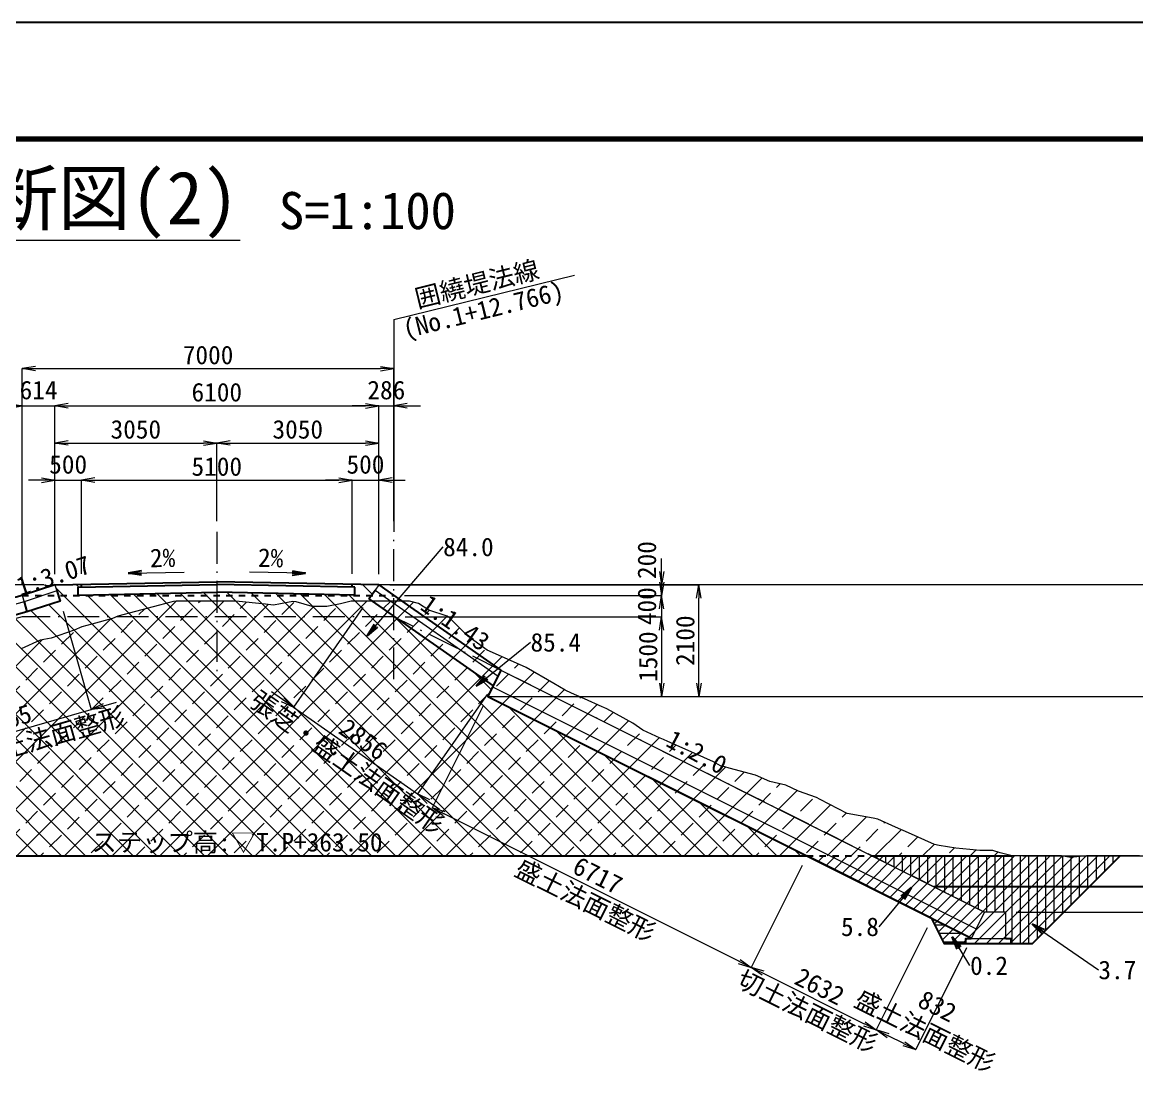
# Model space of a CAD drawing. Header units: millimetres. Extents: x -23295 to 84900, y -241468 to 58400.
# Drawn here: x 45511 to 66502, y -41915 to -21756 of the extents above; entities that cross this region are included whole.
import ezdxf
from ezdxf.enums import TextEntityAlignment as Align

# ---------------------------------------------------------------- set-up
doc = ezdxf.new("R2010")
doc.units = ezdxf.units.MM
doc.header["$LTSCALE"] = 100
doc.header["$PDSIZE"] = 300
doc.linetypes.add('SXF_一点短鎖線', pattern=[9.25, 6, -1.5, 0.25, -1.5])
doc.linetypes.add('SXF_跳び破線', pattern=[12, 6, -6])
doc.layers.get('Defpoints').update_dxf_attribs({"color": 191})
for name, color, linetype, lineweight in [('D-BGD', 7, 'Continuous', 13), ('D-BMK', 2, 'SXF_一点短鎖線', 13), ('D-BYP-STR6', 2, 'SXF_一点短鎖線', 13), ('D-STR-DIM', 7, 'Continuous', 13), ('D-STR-HTXT', 7, 'Continuous', 13), ('D-STR-STR1', 2, 'Continuous', 13), ('D-STR-STR8', 3, 'Continuous', 25), ('D-STR-STR9', 1, 'Continuous', 25), ('D-STR-STRA', 6, 'Continuous', 25), ('D-STR-STRC', 7, 'Continuous', 13), ('D-STR-TXT', 7, 'Continuous', 13), ('D-TTL', 2, 'Continuous', 140), ('D-TTL-LINE', 7, 'Continuous', 13), ('D-TTL-TXT', 7, 'Continuous', 13), ('切土法面整形', 4, 'Continuous', 13), ('埋A', 6, 'Continuous', 13), ('埋C', 6, 'Continuous', 13), ('床堀', 3, 'Continuous', 13), ('張芝', 3, 'Continuous', 13), ('掘削', 4, 'Continuous', 13), ('盛土(4.0≦W)', 5, 'Continuous', 13), ('盛土法面整形', 1, 'Continuous', 13)]:
    doc.layers.add(name, color=color, linetype=linetype, lineweight=lineweight)
doc.styles.add('MS ゴシック', font='MS Gothic.ttf')
doc.styles.add('ＭＳ ゴシック', font='MS Gothic.ttf')
doc.dimstyles.new('DIM-100-F', dxfattribs={"dimscale": 100, "dimtxt": 3.5, "dimasz": 2.5, "dimexe": 0, "dimexo": 2, "dimgap": 0.8, "dimtad": 1, "dimdec": 0, "dimzin": 0, "dimdsep": 46, "dimtxsty": 'MS ゴシック', "dimblk": 'OPEN', "dimcen": 0.1, "dimclrd": 256, "dimclre": 256, "dimclrt": 256, "dimaunit": 1, "dimadec": 4, "dimazin": 0, "dimtfac": 1, "dimtdec": 0, "dimtmove": 2, "dimatfit": 3, "dimldrblk": 'OPEN', "dimfxl": 1, "dimtolj": 1, "dimtzin": 0, "dimlwd": -1, "dimlwe": -1, "dimarcsym": 0})

# ---------------------------------------------------------------- blocks, each defined once
blk = doc.blocks.new('_Open')
at = {"color": 0, "linetype": 'ByBlock', "lineweight": -2}
for p, q in [((-1, 0.167), (0, 0)), ((-1, -0.167), (0, 0)), ((0, 0), (-1, 0))]:
    blk.add_line(p, q, dxfattribs=at)
blk = doc.blocks.new('*D127')
at = {"layer": 'D-STR-DIM', "ltscale": 0.01, "transparency": 16777216}
for p, q in [((57554, -32102), (57554, -31852)), ((52436, -32352), (57554, -32352)), ((57554, -32352), (57554, -32552)), ((52711, -32552), (57554, -32552)), ((57554, -32802), (57554, -33052))]:
    blk.add_line(p, q, dxfattribs=at)
at = {"layer": 'Defpoints', "color": 0, "ltscale": 0.01, "transparency": 16777216}
for p in [(52236, -32352), (52511, -32552), (57554, -32552)]:
    blk.add_point(p, dxfattribs=at)
at = {"layer": 'D-STR-DIM', "ltscale": 0.01, "transparency": 16777216, "xscale": 250, "yscale": 250, "zscale": 250}
for p, rotation in [((57554, -32352), 270), ((57554, -32552), 90)]:
    blk.add_blockref('_Open', p, dxfattribs=dict(at, rotation=rotation))
at = {"layer": 'D-STR-DIM', "ltscale": 0.01, "transparency": 16777216, "insert": (57277, -31884), "char_height": 350, "attachment_point": 5, "rotation": 90, "style": 'MS ゴシック'}
blk.add_mtext('\\A1;200', dxfattribs=at)
blk = doc.blocks.new('*D128')
at = {"layer": 'D-STR-DIM', "ltscale": 0.01, "transparency": 16777216}
for p, q in [((57554, -32302), (57554, -32052)), ((52711, -32552), (57554, -32552)), ((57554, -32552), (57554, -32952)), ((52723, -32952), (57554, -32952)), ((57554, -33202), (57554, -33452))]:
    blk.add_line(p, q, dxfattribs=at)
at = {"layer": 'Defpoints', "color": 0, "ltscale": 0.01, "transparency": 16777216}
for p in [(52511, -32552), (52523, -32952), (57554, -32952)]:
    blk.add_point(p, dxfattribs=at)
at = {"layer": 'D-STR-DIM', "ltscale": 0.01, "transparency": 16777216, "xscale": 250, "yscale": 250, "zscale": 250}
for p, rotation in [((57554, -32552), 270), ((57554, -32952), 90)]:
    blk.add_blockref('_Open', p, dxfattribs=dict(at, rotation=rotation))
at = {"layer": 'D-STR-DIM', "ltscale": 0.01, "transparency": 16777216, "insert": (57278, -32752), "char_height": 350, "attachment_point": 5, "rotation": 90, "style": 'MS ゴシック'}
blk.add_mtext('\\A1;400', dxfattribs=at)
blk = doc.blocks.new('*D129')
at = {"layer": 'D-STR-DIM', "ltscale": 0.01, "transparency": 16777216}
for p, q in [((52436, -32352), (58254, -32352)), ((58254, -34202), (58254, -32602)), ((56570, -34452), (58254, -34452))]:
    blk.add_line(p, q, dxfattribs=at)
at = {"layer": 'Defpoints', "color": 0, "ltscale": 0.01, "transparency": 16777216}
for p in [(52236, -32352), (58254, -32352), (56370, -34452)]:
    blk.add_point(p, dxfattribs=at)
at = {"layer": 'D-STR-DIM', "ltscale": 0.01, "transparency": 16777216, "xscale": 250, "yscale": 250, "zscale": 250}
for p, rotation in [((58254, -32352), 90), ((58254, -34452), 270)]:
    blk.add_blockref('_Open', p, dxfattribs=dict(at, rotation=rotation))
at = {"layer": 'D-STR-DIM', "ltscale": 0.01, "transparency": 16777216, "insert": (57999, -33402), "char_height": 350, "attachment_point": 5, "rotation": 90, "style": 'MS ゴシック'}
blk.add_mtext('\\A1;2100', dxfattribs=at)
blk = doc.blocks.new('*D130')
at = {"layer": 'D-STR-DIM', "ltscale": 0.01, "transparency": 16777216}
for p, q in [((56570, -32952), (57554, -32952)), ((57554, -33202), (57554, -34202)), ((56570, -34452), (57554, -34452))]:
    blk.add_line(p, q, dxfattribs=at)
at = {"layer": 'Defpoints', "color": 0, "ltscale": 0.01, "transparency": 16777216}
for p in [(56370, -32952), (56370, -34452), (57554, -34452)]:
    blk.add_point(p, dxfattribs=at)
at = {"layer": 'D-STR-DIM', "ltscale": 0.01, "transparency": 16777216, "xscale": 250, "yscale": 250, "zscale": 250}
for p, rotation in [((57554, -32952), 90), ((57554, -34452), 270)]:
    blk.add_blockref('_Open', p, dxfattribs=dict(at, rotation=rotation))
at = {"layer": 'D-STR-DIM', "ltscale": 0.01, "transparency": 16777216, "insert": (57299, -33702), "char_height": 350, "attachment_point": 5, "rotation": 90, "style": 'MS ゴシック'}
blk.add_mtext('\\A1;1500', dxfattribs=at)
blk = doc.blocks.new('*D132')
at = {"layer": 'D-STR-DIM', "ltscale": 0.01, "transparency": 16777216}
for p, q in [((64358, -37456), (72265, -37456)), ((72265, -37706), (72265, -38263)), ((64234, -38513), (72265, -38513))]:
    blk.add_line(p, q, dxfattribs=at)
at = {"layer": 'Defpoints', "color": 0, "ltscale": 0.01, "transparency": 16777216}
for p in [(64158, -37456), (64034, -38513), (72265, -38513)]:
    blk.add_point(p, dxfattribs=at)
at = {"layer": 'D-STR-DIM', "ltscale": 0.01, "transparency": 16777216, "xscale": 250, "yscale": 250, "zscale": 250}
for p, rotation in [((72265, -37456), 90), ((72265, -38513), 270)]:
    blk.add_blockref('_Open', p, dxfattribs=dict(at, rotation=rotation))
at = {"layer": 'D-STR-DIM', "ltscale": 0.01, "transparency": 16777216, "insert": (72010, -37985), "char_height": 350, "attachment_point": 5, "rotation": 90, "style": 'MS ゴシック'}
blk.add_mtext('\\A1;1057', dxfattribs=at)
blk = doc.blocks.new('*D150')
at = {"layer": 'D-STR-DIM', "transparency": 16777216}
for p, q in [((40183, -32102), (40183, -31852)), ((45925, -32352), (40183, -32352)), ((40183, -32952), (40183, -32352)), ((45311, -32952), (40183, -32952)), ((40183, -33202), (40183, -33452))]:
    blk.add_line(p, q, dxfattribs=at)
at = {"layer": 'Defpoints', "color": 0, "transparency": 16777216}
for p in [(40183, -32352), (46125, -32352), (45511, -32952)]:
    blk.add_point(p, dxfattribs=at)
at = {"layer": 'D-STR-DIM', "transparency": 16777216, "xscale": 250, "yscale": 250, "zscale": 250}
for p, rotation in [((40183, -32352), 270), ((40183, -32952), 90)]:
    blk.add_blockref('_Open', p, dxfattribs=dict(at, rotation=rotation))
at = {"layer": 'D-STR-DIM', "transparency": 16777216, "insert": (39928, -32652), "char_height": 350, "attachment_point": 5, "rotation": 90, "style": 'MS ゴシック'}
blk.add_mtext('\\A1;600', dxfattribs=at)
blk = doc.blocks.new('*D154')
at = {"layer": 'Defpoints', "color": 0, "transparency": 16777216}
for p in [(46224, -32656), (43247, -33756), (46808, -34699)]:
    blk.add_point(p, dxfattribs=at)
at = {"layer": '張芝', "transparency": 16777216}
for p, q in [((46279, -32848), (46808, -34699)), ((43302, -33948), (43765, -35569)), ((47048, -34631), (47288, -34562)), ((43765, -35569), (46808, -34699)), ((43524, -35637), (43284, -35706))]:
    blk.add_line(p, q, dxfattribs=at)
at = {"layer": '張芝', "transparency": 16777216, "xscale": 250, "yscale": 250, "zscale": 250}
for p, rotation in [((46808, -34699), 195.9453958996814), ((43765, -35569), 15.9453958996815)]:
    blk.add_blockref('_Open', p, dxfattribs=dict(at, rotation=rotation))
at = {"layer": '張芝', "transparency": 16777216, "char_height": 350, "attachment_point": 5, "rotation": 15.9454, "style": 'MS ゴシック'}
for s, insert in [('\\A1;張芝・盛土法面整形}', (45366, -35413)), ('\\A1;{\\C3;3165', (45216, -34889))]:
    blk.add_mtext(s, dxfattribs=dict(at, insert=insert))
blk = doc.blocks.new('*D155')
at = {"layer": 'Defpoints', "color": 0, "transparency": 16777216}
for p in [(62644, -38633), (63388, -39005), (61595, -40731)]:
    blk.add_point(p, dxfattribs=at)
at = {"layer": '盛土法面整形', "transparency": 16777216}
for p, q in [((62554, -38812), (61595, -40731)), ((63298, -39184), (62339, -41103)), ((62115, -40991), (61818, -40843))]:
    blk.add_line(p, q, dxfattribs=at)
at = {"layer": '盛土法面整形', "transparency": 16777216, "xscale": 250, "yscale": 250, "zscale": 250}
for p, rotation in [((61595, -40731), 153.4349488122402), ((62339, -41103), 333.4349488122402)]:
    blk.add_blockref('_Open', p, dxfattribs=dict(at, rotation=rotation))
at = {"layer": '盛土法面整形', "transparency": 16777216, "char_height": 350, "attachment_point": 5, "rotation": 333.4349, "style": 'MS ゴシック'}
for s, insert in [('\\A1;盛土法面整形}', (62504, -40772)), ('\\A1;{\\C1;832', (62747, -40286))]:
    blk.add_mtext(s, dxfattribs=dict(at, insert=insert))
blk = doc.blocks.new('*D156')
at = {"layer": 'Defpoints', "color": 0, "transparency": 16777216}
for p in [(54281, -34452), (53232, -36550), (60289, -37456)]:
    blk.add_point(p, dxfattribs=at)
at = {"layer": '盛土法面整形', "transparency": 16777216}
for p, q in [((54192, -34631), (53232, -36550)), ((59017, -39442), (53456, -36662)), ((60200, -37635), (59240, -39554))]:
    blk.add_line(p, q, dxfattribs=at)
at = {"layer": '盛土法面整形', "transparency": 16777216, "xscale": 250, "yscale": 250, "zscale": 250}
for p, rotation in [((53232, -36550), 153.4349488229061), ((59240, -39554), 333.4349488229061)]:
    blk.add_blockref('_Open', p, dxfattribs=dict(at, rotation=rotation))
at = {"layer": '盛土法面整形', "transparency": 16777216, "char_height": 350, "attachment_point": 5, "rotation": 333.4349, "style": 'MS ゴシック'}
for s, insert in [('\\A1;盛土法面整形', (56108, -38310)), ('\\A1;6717', (56350, -37824))]:
    blk.add_mtext(s, dxfattribs=dict(at, insert=insert))
blk = doc.blocks.new('*D157')
at = {"layer": 'Defpoints', "color": 0, "transparency": 16777216}
for p in [(52042, -32614), (54383, -34249), (52958, -36289)]:
    blk.add_point(p, dxfattribs=at)
at = {"layer": '張芝', "transparency": 16777216}
for p, q in [((51927, -32778), (50617, -34654)), ((50412, -34511), (50207, -34368)), ((54268, -34413), (52958, -36289)), ((50617, -34654), (52958, -36289)), ((53163, -36432), (53368, -36575))]:
    blk.add_line(p, q, dxfattribs=at)
at = {"layer": '張芝', "transparency": 16777216, "xscale": 250, "yscale": 250, "zscale": 250}
for p, rotation in [((50617, -34654), 325.0696935749802), ((52958, -36289), 145.0696935749802)]:
    blk.add_blockref('_Open', p, dxfattribs=dict(at, rotation=rotation))
at = {"layer": '張芝', "transparency": 16777216, "char_height": 350, "attachment_point": 5, "rotation": 325.0697, "style": 'MS ゴシック'}
for s, insert in [('\\A1;張芝・盛土法面整形}', (51621, -35710)), ('\\A1;{\\C3;2856', (51933, -35262))]:
    blk.add_mtext(s, dxfattribs=dict(at, insert=insert))
blk = doc.blocks.new('*D158')
at = {"layer": 'Defpoints', "color": 0, "transparency": 16777216}
for p in [(60289, -37456), (62644, -38633), (61595, -40731)]:
    blk.add_point(p, dxfattribs=at)
at = {"layer": '切土法面整形', "transparency": 16777216}
for p, q in [((60200, -37635), (59240, -39554)), ((62554, -38812), (61595, -40731)), ((59464, -39666), (61371, -40619))]:
    blk.add_line(p, q, dxfattribs=at)
at = {"layer": '切土法面整形', "transparency": 16777216, "xscale": 250, "yscale": 250, "zscale": 250}
for p, rotation in [((59240, -39554), 153.4349488229061), ((61595, -40731), 333.4349488229061)]:
    blk.add_blockref('_Open', p, dxfattribs=dict(at, rotation=rotation))
at = {"layer": '切土法面整形', "transparency": 16777216, "char_height": 350, "attachment_point": 5, "rotation": 333.4349, "style": 'MS ゴシック'}
for s, insert in [('\\A1;切土法面整形}', (60289, -40399)), ('\\A1;{\\C4;2632', (60531, -39915))]:
    blk.add_mtext(s, dxfattribs=dict(at, insert=insert))
blk = doc.blocks.new('*D251')
at = {"layer": 'D-STR-DIM', "ltscale": 0.2, "transparency": 16777216}
for p, q in [((45511, -32352), (45511, -28279)), ((45761, -28279), (52261, -28279)), ((52511, -31150), (52511, -28279))]:
    blk.add_line(p, q, dxfattribs=at)
at = {"layer": 'Defpoints', "color": 0, "ltscale": 0.2, "transparency": 16777216}
for p in [(52511, -28279), (52511, -31350), (45511, -32552)]:
    blk.add_point(p, dxfattribs=at)
at = {"layer": 'D-STR-DIM', "ltscale": 0.2, "transparency": 16777216, "xscale": 250, "yscale": 250, "zscale": 250, "rotation": 180}
blk.add_blockref('_Open', (45511, -28279), dxfattribs=at)
at = {"layer": 'D-STR-DIM', "ltscale": 0.2, "transparency": 16777216, "xscale": 250, "yscale": 250, "zscale": 250}
blk.add_blockref('_Open', (52511, -28279), dxfattribs=at)
at = {"layer": 'D-STR-DIM', "ltscale": 0.2, "transparency": 16777216, "insert": (49011, -28024), "char_height": 350, "attachment_point": 5, "style": 'MS ゴシック'}
blk.add_mtext('\\A1;7000', dxfattribs=at)
blk = doc.blocks.new('*D159')
at = {"layer": 'D-STR-DIM', "ltscale": 0.2, "transparency": 16777216}
for p, q in [((45875, -30379), (45625, -30379)), ((46125, -32152), (46125, -30379)), ((46125, -30379), (46625, -30379)), ((46625, -32142), (46625, -30379)), ((46875, -30379), (47125, -30379))]:
    blk.add_line(p, q, dxfattribs=at)
at = {"layer": 'Defpoints', "color": 0, "ltscale": 0.2, "transparency": 16777216}
for p in [(46625, -30379), (46125, -32352), (46625, -32342)]:
    blk.add_point(p, dxfattribs=at)
at = {"layer": 'D-STR-DIM', "ltscale": 0.2, "transparency": 16777216, "xscale": 250, "yscale": 250, "zscale": 250}
blk.add_blockref('_Open', (46125, -30379), dxfattribs=at)
at = {"layer": 'D-STR-DIM', "ltscale": 0.2, "transparency": 16777216, "xscale": 250, "yscale": 250, "zscale": 250, "rotation": 180}
blk.add_blockref('_Open', (46625, -30379), dxfattribs=at)
at = {"layer": 'D-STR-DIM', "ltscale": 0.2, "transparency": 16777216, "insert": (46375, -30084), "char_height": 350, "attachment_point": 5, "style": 'MS ゴシック'}
blk.add_mtext('\\A1;500', dxfattribs=at)
blk = doc.blocks.new('*D160')
at = {"layer": 'D-STR-DIM', "ltscale": 0.2, "transparency": 16777216}
for p, q in [((46625, -32142), (46625, -30379)), ((46875, -30379), (51475, -30379)), ((51725, -32140), (51725, -30379))]:
    blk.add_line(p, q, dxfattribs=at)
at = {"layer": 'Defpoints', "color": 0, "ltscale": 0.2, "transparency": 16777216}
for p in [(51725, -30379), (46625, -32342), (51725, -32340)]:
    blk.add_point(p, dxfattribs=at)
at = {"layer": 'D-STR-DIM', "ltscale": 0.2, "transparency": 16777216, "xscale": 250, "yscale": 250, "zscale": 250, "rotation": 180}
blk.add_blockref('_Open', (46625, -30379), dxfattribs=at)
at = {"layer": 'D-STR-DIM', "ltscale": 0.2, "transparency": 16777216, "xscale": 250, "yscale": 250, "zscale": 250}
blk.add_blockref('_Open', (51725, -30379), dxfattribs=at)
at = {"layer": 'D-STR-DIM', "ltscale": 0.2, "transparency": 16777216, "insert": (49175, -30124), "char_height": 350, "attachment_point": 5, "style": 'MS ゴシック'}
blk.add_mtext('\\A1;5100', dxfattribs=at)
blk = doc.blocks.new('*D161')
at = {"layer": 'D-STR-DIM', "ltscale": 0.2, "transparency": 16777216}
for p, q in [((51475, -30379), (51225, -30379)), ((51725, -32140), (51725, -30379)), ((51725, -30379), (52225, -30379)), ((52225, -32150), (52225, -30379)), ((52475, -30379), (52725, -30379))]:
    blk.add_line(p, q, dxfattribs=at)
at = {"layer": 'Defpoints', "color": 0, "ltscale": 0.2, "transparency": 16777216}
for p in [(52225, -30379), (51725, -32340), (52225, -32350)]:
    blk.add_point(p, dxfattribs=at)
at = {"layer": 'D-STR-DIM', "ltscale": 0.2, "transparency": 16777216, "xscale": 250, "yscale": 250, "zscale": 250}
blk.add_blockref('_Open', (51725, -30379), dxfattribs=at)
at = {"layer": 'D-STR-DIM', "ltscale": 0.2, "transparency": 16777216, "xscale": 250, "yscale": 250, "zscale": 250, "rotation": 180}
blk.add_blockref('_Open', (52225, -30379), dxfattribs=at)
at = {"layer": 'D-STR-DIM', "ltscale": 0.2, "transparency": 16777216, "insert": (51975, -30084), "char_height": 350, "attachment_point": 5, "style": 'MS ゴシック'}
blk.add_mtext('\\A1;500', dxfattribs=at)
blk = doc.blocks.new('*D162')
at = {"layer": 'D-STR-DIM', "ltscale": 0.2, "transparency": 16777216}
for p, q in [((46125, -32152), (46125, -29679)), ((46375, -29679), (48925, -29679)), ((49175, -31152), (49175, -29679))]:
    blk.add_line(p, q, dxfattribs=at)
at = {"layer": 'Defpoints', "color": 0, "ltscale": 0.2, "transparency": 16777216}
for p in [(49175, -29679), (49175, -31352), (46125, -32352)]:
    blk.add_point(p, dxfattribs=at)
at = {"layer": 'D-STR-DIM', "ltscale": 0.2, "transparency": 16777216, "xscale": 250, "yscale": 250, "zscale": 250, "rotation": 180}
blk.add_blockref('_Open', (46125, -29679), dxfattribs=at)
at = {"layer": 'D-STR-DIM', "ltscale": 0.2, "transparency": 16777216, "xscale": 250, "yscale": 250, "zscale": 250}
blk.add_blockref('_Open', (49175, -29679), dxfattribs=at)
at = {"layer": 'D-STR-DIM', "ltscale": 0.2, "transparency": 16777216, "insert": (47650, -29424), "char_height": 350, "attachment_point": 5, "style": 'MS ゴシック'}
blk.add_mtext('\\A1;3050', dxfattribs=at)
blk = doc.blocks.new('*D163')
at = {"layer": 'D-STR-DIM', "ltscale": 0.2, "transparency": 16777216}
for p, q in [((49175, -31152), (49175, -29679)), ((49425, -29679), (51975, -29679)), ((52225, -32150), (52225, -29679))]:
    blk.add_line(p, q, dxfattribs=at)
at = {"layer": 'Defpoints', "color": 0, "ltscale": 0.2, "transparency": 16777216}
for p in [(52225, -29679), (49175, -31352), (52225, -32350)]:
    blk.add_point(p, dxfattribs=at)
at = {"layer": 'D-STR-DIM', "ltscale": 0.2, "transparency": 16777216, "xscale": 250, "yscale": 250, "zscale": 250, "rotation": 180}
blk.add_blockref('_Open', (49175, -29679), dxfattribs=at)
at = {"layer": 'D-STR-DIM', "ltscale": 0.2, "transparency": 16777216, "xscale": 250, "yscale": 250, "zscale": 250}
blk.add_blockref('_Open', (52225, -29679), dxfattribs=at)
at = {"layer": 'D-STR-DIM', "ltscale": 0.2, "transparency": 16777216, "insert": (50700, -29424), "char_height": 350, "attachment_point": 5, "style": 'MS ゴシック'}
blk.add_mtext('\\A1;3050', dxfattribs=at)
blk = doc.blocks.new('*D164')
at = {"layer": 'D-STR-DIM', "ltscale": 1500, "transparency": 16777216}
for p, q in [((45261, -28979), (45011, -28979)), ((45511, -32352), (45511, -28979)), ((45511, -28979), (46125, -28979)), ((46125, -32152), (46125, -28979)), ((46375, -28979), (46625, -28979))]:
    blk.add_line(p, q, dxfattribs=at)
at = {"layer": 'Defpoints', "color": 0, "ltscale": 1500, "transparency": 16777216}
for p in [(46125, -28979), (46125, -32352), (45511, -32552)]:
    blk.add_point(p, dxfattribs=at)
at = {"layer": 'D-STR-DIM', "ltscale": 1500, "transparency": 16777216, "xscale": 250, "yscale": 250, "zscale": 250}
blk.add_blockref('_Open', (45511, -28979), dxfattribs=at)
at = {"layer": 'D-STR-DIM', "ltscale": 1500, "transparency": 16777216, "xscale": 250, "yscale": 250, "zscale": 250, "rotation": 180}
blk.add_blockref('_Open', (46125, -28979), dxfattribs=at)
at = {"layer": 'D-STR-DIM', "ltscale": 1500, "transparency": 16777216, "insert": (45818, -28684), "char_height": 350, "attachment_point": 5, "style": 'MS ゴシック'}
blk.add_mtext('\\A1;614', dxfattribs=at)
blk = doc.blocks.new('*D165')
at = {"layer": 'D-STR-DIM', "ltscale": 1500, "transparency": 16777216}
for p, q in [((51975, -28979), (51725, -28979)), ((52225, -32150), (52225, -28979)), ((52225, -28979), (52511, -28979)), ((52511, -31150), (52511, -28979)), ((52761, -28979), (53011, -28979))]:
    blk.add_line(p, q, dxfattribs=at)
at = {"layer": 'Defpoints', "color": 0, "ltscale": 1500, "transparency": 16777216}
for p in [(52511, -28979), (52511, -31350), (52225, -32350)]:
    blk.add_point(p, dxfattribs=at)
at = {"layer": 'D-STR-DIM', "ltscale": 1500, "transparency": 16777216, "xscale": 250, "yscale": 250, "zscale": 250}
blk.add_blockref('_Open', (52225, -28979), dxfattribs=at)
at = {"layer": 'D-STR-DIM', "ltscale": 1500, "transparency": 16777216, "xscale": 250, "yscale": 250, "zscale": 250, "rotation": 180}
blk.add_blockref('_Open', (52511, -28979), dxfattribs=at)
at = {"layer": 'D-STR-DIM', "ltscale": 1500, "transparency": 16777216, "insert": (52368, -28684), "char_height": 350, "attachment_point": 5, "style": 'MS ゴシック'}
blk.add_mtext('\\A1;286', dxfattribs=at)
blk = doc.blocks.new('*D166')
at = {"layer": 'D-STR-DIM', "ltscale": 1500, "transparency": 16777216}
for p, q in [((46125, -32152), (46125, -28979)), ((46375, -28979), (51975, -28979)), ((52225, -32150), (52225, -28979))]:
    blk.add_line(p, q, dxfattribs=at)
at = {"layer": 'Defpoints', "color": 0, "ltscale": 1500, "transparency": 16777216}
for p in [(52225, -28979), (46125, -32352), (52225, -32350)]:
    blk.add_point(p, dxfattribs=at)
at = {"layer": 'D-STR-DIM', "ltscale": 1500, "transparency": 16777216, "xscale": 250, "yscale": 250, "zscale": 250, "rotation": 180}
blk.add_blockref('_Open', (46125, -28979), dxfattribs=at)
at = {"layer": 'D-STR-DIM', "ltscale": 1500, "transparency": 16777216, "xscale": 250, "yscale": 250, "zscale": 250}
blk.add_blockref('_Open', (52225, -28979), dxfattribs=at)
at = {"layer": 'D-STR-DIM', "ltscale": 1500, "transparency": 16777216, "insert": (49175, -28724), "char_height": 350, "attachment_point": 5, "style": 'MS ゴシック'}
blk.add_mtext('\\A1;6100', dxfattribs=at)

msp = doc.modelspace()

# ---------------------------------------------------------------- hatches: boundary and pattern name
at = {"layer": '埋A'}
h = msp.add_hatch(dxfattribs=at)
h.set_pattern_fill('ANSI31', color=256, scale=50, angle=45)
h.set_pattern_definition([(90, (-164286.73, 139351.83), (-158.75, 0), [])])
h.paths.add_polyline_path([(61519.2, -37456), (63633.6, -38513.3), (64033.6, -38513.3), (64033.6, -39013.3), (64133.6, -39013.3), (64133.6, -39113.3), (64533.6, -39113.3), (66190.8, -37456), (65810.1, -37456), (65662.6, -37456), (65553.5, -37456), (65256.5, -37485.6), (65085.8, -37456), (64524.1, -37456), (64509.1, -37456), (64157.9, -37456)])
at = {"layer": '埋C'}
h = msp.add_hatch(dxfattribs=at)
h.set_pattern_fill('ANSI31', color=256, scale=50, angle=135)
h.set_pattern_definition([(180, (-2323.7, -64313.06), (-1e-14, -158.75), [])])
h.paths.add_polyline_path([(62643.6, -38633.2), (62883.6, -39113.3), (63283.6, -39113.3), (63283.6, -39013.3), (63383.6, -39013.3), (63387.6, -39005.2)])
at = {"layer": '床堀'}
h = msp.add_hatch(dxfattribs=at)
h.set_pattern_fill('ANSI31', color=256, scale=50)
h.set_pattern_definition([(45, (-94286.73, 104895.57), (-112.2532, 112.2532), [])])
h.paths.add_polyline_path([(64509.1, -37456), (60289.3, -37456), (62643.6, -38633.2), (62883.6, -39113.3), (64533.6, -39113.3), (66190.8, -37456), (65810.1, -37456), (65662.6, -37456), (65553.5, -37456), (65256.5, -37485.6), (65085.8, -37456), (64524.1, -37456)])
at = {"layer": '掘削'}
h = msp.add_hatch(dxfattribs=at)
h.set_pattern_fill('ANSI33', color=256, scale=100)
h.set_pattern_definition([(45, (0, -20000.1), (-449.013, 449.013), []), (45, (449, -20000.1), (-449.013, 449.013), [317.5, -158.75])])
h.paths.add_polyline_path([(60129.5, -36237.2), (59895.4, -36124.1), (59590.6, -36056), (59318.7, -35934.6), (58827.3, -35800.5), (58742, -35777.1), (58664.7, -35756), (58530.3, -35682.6), (58165.2, -35519.7), (57671.7, -35299.3), (57588.5, -35262.2), (57527, -35234.7), (57199.8, -35088.6), (57011.8, -34953.3), (56523.7, -34686.8), (56467.4, -34661.6), (56435.1, -34647.2), (56101.2, -34498.1), (55858.4, -34389.7), (55735, -34334.6), (55520.4, -34209.5), (55002.6, -33907.6), (54704.9, -33774.8), (54270.1, -33580.7), (54128.2, -33478.5), (53903.9, -33317.2), (53551.5, -32967.3), (53513.7, -32942.9), (53171.5, -32824.3), (52974.8, -32702.3), (52805.3, -32656), (52511.1, -32656), (52510.4, -32656), (52398.1, -32656), (52072.9, -32656), (51821.4, -32656), (51706.7, -32656), (51507.1, -32710.5), (51244.6, -32756), (50974.2, -32756), (50667.9, -32672.4), (50608, -32666.4), (50503.8, -32684.5), (50241.8, -32729.9), (50091.2, -32714.9), (49500.5, -32656), (48776.9, -32656), (48497.2, -32656), (48410.7, -32656), (48361, -32662.8), (48306.1, -32675.1), (47312.1, -32937.9), (47207.6, -32984.6), (46820.6, -33090.2), (46630.9, -33142.1), (46490.5, -33204.7), (46054.2, -33356), (45847.2, -33391.9), (45487.2, -33552.7), (45481, -33555.4), (45477.5, -33557), (45464.3, -33560.6), (44900.7, -33756), (44748.6, -33782.4), (44483.9, -33900.6), (44324, -33956), (44016.2, -34009.4), (43747.3, -34129.5), (43480.6, -34156), (43170.6, -34156), (42917.5, -34199.9), (42551.3, -34163.4), (42477.3, -34176.3), (42017.2, -34256), (41818.9, -34256), (41474, -34256), (41086.5, -34256), (40863.7, -34256), (40720.3, -34256), (40470.7, -34256), (40354, -34244.4), (40287, -34256), (40038.7, -34299.1), (39710.3, -34331.8), (39621.6, -34356), (39467.4, -34440.3), (39133.6, -34589.3), (38682.3, -34869), (38556.9, -34937.5), (38523, -34961.9), (38464.1, -34988.2), (37980.1, -35252.5), (37460.7, -35536.2), (37424.3, -35552.4), (37403.4, -35561.8), (37325.9, -35596.4), (36826.7, -35819.2), (36457.4, -35984.1), (36325.7, -36056), (36250, -36076.7), (35959.5, -36206.4), (35673.3, -36412.4), (35454.1, -36532), (35227.1, -36633.4), (35096.6, -36691.7), (34613.2, -36991.3), (34519.8, -37042.3), (34450.8, -37092), (34128.4, -37291.8), (33943.1, -37356), (33762.2, -37418.8), (33702.1, -37456), (64157.9, -37456), (63932.4, -37394.5), (63791.7, -37356), (63546.8, -37356), (63355.7, -37337), (63097.3, -37311.2), (62779, -37256), (62693, -37241.1), (62202.3, -37022), (61960.6, -36914.1), (61625.5, -36764.5), (61540.2, -36741.2), (61048.8, -36656), (60536.9, -36389.7), (60472.1, -36356)])
at = {"layer": '盛土(4.0≦W)'}
h = msp.add_hatch(dxfattribs=at)
h.set_pattern_fill('ANSI31', color=256, scale=100, angle=90)
h.set_pattern_definition([(135, (4e-12, -23084.25), (-224.5064, -224.5064), [])])
h.paths.add_polyline_path([(30296.2, -37456), (43246.6, -33755.9), (43183.4, -33534.8), (45597.4, -32860.3), (46223.9, -32656.1), (46124.8, -32351.8), (46624.6, -32341.8), (46624.6, -32393.4), (46561.1, -32394.7), (46560.9, -32544.7), (49175, -32490.8), (51774.7, -32542.8), (51774.7, -32392.8), (51724.7, -32391.8), (51724.8, -32341.8), (52224.8, -32351.8), (52041.5, -32614.2), (54382.6, -34249.2), (54281.3, -34452), (60289.3, -37456)])

# ---------------------------------------------------------------- linework, layer by layer
at = {"layer": 'D-BGD', "linetype": 'Continuous', "lineweight": 13}
msp.add_lwpolyline([(66556.8, -37456), (66355.2, -37456), (65810.1, -37456), (65662.6, -37456), (65553.5, -37456), (65256.5, -37485.6), (65085.8, -37456), (64524.1, -37456), (64509.1, -37456), (64157.9, -37456), (63932.4, -37394.5), (63791.7, -37356), (63546.8, -37356), (63355.7, -37337), (63097.3, -37311.2), (62779, -37256), (62693, -37241.1), (62202.3, -37022), (61960.6, -36914.1), (61625.5, -36764.5), (61540.2, -36741.2), (61048.8, -36656), (60536.9, -36389.7), (60472.1, -36356), (60129.5, -36237.2), (59895.4, -36124.1), (59590.6, -36056), (59318.7, -35934.6), (58827.3, -35800.5), (58742, -35777.1), (58664.7, -35756), (58530.3, -35682.6), (58165.2, -35519.7), (57671.7, -35299.3), (57588.5, -35262.2), (57527, -35234.7), (57199.8, -35088.6), (57011.8, -34953.3), (56523.7, -34686.8), (56467.4, -34661.6), (56435.1, -34647.2), (56101.2, -34498.1), (55858.4, -34389.7), (55735, -34334.6), (55520.4, -34209.5), (55002.6, -33907.6), (54704.9, -33774.8), (54270.1, -33580.7), (54128.2, -33478.5), (53903.9, -33317.2), (53551.5, -32967.3), (53513.7, -32942.9), (53171.5, -32824.3), (52974.8, -32702.3), (52805.3, -32656), (52511.1, -32656), (52510.4, -32656), (52398.1, -32656), (52072.9, -32656), (51821.4, -32656), (51706.7, -32656), (51507.1, -32710.5), (51244.6, -32756), (50974.2, -32756), (50667.9, -32672.4), (50608, -32666.4), (50503.8, -32684.5), (50241.8, -32729.9), (50091.2, -32714.9), (49533.4, -32659.3), (49514.5, -32656), (49507, -32656), (49500.5, -32656), (48776.9, -32656), (48497.2, -32656), (48410.7, -32656), (48361, -32662.8), (48306.1, -32675.1), (47312.1, -32937.9), (47207.6, -32984.6), (46820.6, -33090.2), (46630.9, -33142.1), (46490.5, -33204.7), (46054.2, -33356), (45847.2, -33391.9), (45487.2, -33552.7)], dxfattribs=at)
at = {"layer": 'D-BMK', "linetype": 'SXF_一点短鎖線'}
for p, q in [((49174.8, -31351.8), (49174.8, -34128.9)), ((52511.1, -34128.9), (52511.1, -31351.8))]:
    msp.add_line(p, q, dxfattribs=at)
at = {"layer": 'D-BYP-STR6', "linetype": 'SXF_一点短鎖線'}
msp.add_lwpolyline([(63633.6, -38513.3), (52511.1, -32952), (45511.1, -32952), (19540.8, -39971)], dxfattribs=at)
at = {"layer": 'D-STR-HTXT', "linetype": 'Continuous'}
for p, q in [((52511.1, -27355.3), (55909.3, -26517.1)), ((52511.1, -27355.3), (52511.1, -31350.2)), ((74273.2, -32352.1), (52224.8, -32351.8))]:
    msp.add_line(p, q, dxfattribs=at)
at = {"layer": 'D-STR-HTXT'}
msp.add_line((54281.3, -34452), (74273.2, -34452.1), dxfattribs=at)
at = {"layer": 'D-STR-STR1', "linetype": 'Continuous', "lineweight": 25}
for p, q in [((46561.1, -32394.7), (49174.8, -32340.8)), ((46561.1, -32544.7), (46561.1, -32394.7)), ((46561.1, -32544.7), (49174.8, -32490.8)), ((46624.8, -32393.4), (46624.8, -32341.8)), ((51774.7, -32392.8), (49174.8, -32340.8)), ((51774.7, -32542.8), (49174.8, -32490.8)), ((51724.7, -32391.8), (51724.8, -32341.8)), ((51774.7, -32542.8), (51774.7, -32392.8))]:
    msp.add_line(p, q, dxfattribs=at)
at = {"layer": 'D-STR-STR8'}
msp.add_line((30296.2, -37456), (60289.3, -37456), dxfattribs=at)
at = {"layer": 'D-STR-STR8', "linetype": 'SXF_跳び破線', "lineweight": 25, "ltscale": 0.2}
msp.add_line((60289.3, -37456), (61519.2, -37456), dxfattribs=at)
at = {"layer": 'D-STR-STR8'}
msp.add_lwpolyline([(66190.8, -37456), (64533.6, -39113.3), (62883.6, -39113.3), (62643.6, -38633.2), (60289.3, -37456)], dxfattribs=at)
at = {"layer": 'D-STR-STR9', "ltscale": 0.01}
for p, q in [((46124.8, -32351.8), (49174.8, -32290.8)), ((52224.8, -32351.8), (49174.8, -32290.8)), ((46124.8, -32351.8), (45511.2, -32551.8)), ((52224.8, -32351.8), (52824.8, -32770.9)), ((45511.2, -32551.8), (43095.5, -33227.1)), ((52824.8, -32770.9), (54527.3, -33960.1))]:
    msp.add_line(p, q, dxfattribs=at)
at = {"layer": 'D-STR-STR9'}
for p, q in [((54527.3, -33960.1), (54281.3, -34452)), ((54281.3, -34452), (60289.3, -37456))]:
    msp.add_line(p, q, dxfattribs=at)
at = {"layer": 'D-STR-STRA', "linetype": 'Continuous'}
msp.add_line((61519.1, -37456), (64157.9, -37456), dxfattribs=at)
at = {"layer": 'D-STR-STRC', "linetype": 'Continuous', "lineweight": 25}
for q in [(52156.1, -32450.2), (54382.6, -34249.2)]:
    msp.add_line((52041.5, -32614.2), q, dxfattribs=at)
at = {"layer": 'D-STR-STRC', "ltscale": 1500}
for p, q in [((52224.8, -32351.8), (52156.1, -32450.2)), ((52156.1, -32450.2), (54473, -34068.4)), ((54527.3, -33960.1), (63633.6, -38513.3))]:
    msp.add_line(p, q, dxfattribs=at)
for points in [[(46124.8, -32351.8), (46161.9, -32465.9), (45543.5, -32667.5)], [(45511.1, -32551.8), (45543.5, -32667.4), (43127.8, -33342.6)]]:
    msp.add_lwpolyline(points, dxfattribs=at)
at = {"layer": 'D-STR-STRC', "linetype": 'Continuous', "lineweight": 25}
for points in [[(46161.9, -32465.9), (46223.9, -32656.1), (45597.4, -32860.3)], [(45543.4, -32667.4), (45597.4, -32860.3), (43183.4, -33534.8)], [(54370.8, -34273.2), (54281.3, -34452), (63387.6, -39005.2)], [(64033.6, -39013.3), (64133.6, -39013.3), (64133.6, -39113.3), (64033.6, -39113.3), (63383.6, -39113.3), (63283.6, -39113.3), (63283.6, -39013.3), (63383.6, -39013.3)]]:
    msp.add_lwpolyline(points, dxfattribs=at)
at = {"layer": 'D-STR-STRC', "ltscale": 0.2}
msp.add_lwpolyline([(54527.3, -33960.1), (54370.8, -34273.2), (63477.1, -38826.3)], dxfattribs=at)
msp.add_lwpolyline([(64033.6, -39013.3), (64033.6, -38513.3), (63633.6, -38513.3), (63383.6, -39013.3)], close=True, dxfattribs=at)
at = {"layer": 'D-TTL'}
msp.add_lwpolyline([(2850, -23955.9), (2850, -78955.9), (82850, -78955.9), (82850, -23955.9)], close=True, dxfattribs=at)
at = {"layer": 'D-TTL-LINE'}
msp.add_line((36612.3, -25861.9), (49612.3, -25861.9), dxfattribs=at)
at = {"layer": 'Defpoints', "linetype": 'SXF_跳び破線', "lineweight": 25, "ltscale": 0.2}
msp.add_line((45511.1, -32551.8), (52511.1, -32551.8), dxfattribs=at)
at = {"layer": 'Defpoints', "linetype": 'Continuous'}
msp.add_line((74286.4, -38037.1), (62677.8, -38037), dxfattribs=at)
at = {"layer": 'Defpoints', "color": 1}
msp.add_lwpolyline([(84900, -81155.9), (800, -81155.9), (800, -21755.9), (84900, -21755.9)], close=True, dxfattribs=at)

# ---------------------------------------------------------------- texts
at = {"layer": 'D-STR-TXT', "style": 'ＭＳ ゴシック'}
for s, rotation, p in [('囲繞堤法線', 13.85581, (54140.5, -26953.4)), ('2%%%', 1.14576, (48158.9, -32120.2)), ('2%%%', 358.85424, (50183.6, -32120))]:
    msp.add_text(s, height=350, rotation=rotation, dxfattribs=at).set_placement(p, align=Align.BOTTOM_CENTER)
msp.add_text('(No.1+12.766)', height=350, rotation=13.85581, dxfattribs=at).set_placement((54152.5, -27002), align=Align.TOP_CENTER)
for s, rotation, p in [('1:3.07', 18.05222, (45471.9, -32562.1)), ('1:1.43', 325.06938, (52982.4, -32799)), ('1:2.0', 332, (57608.7, -35374.8))]:
    msp.add_text(s, height=350, rotation=rotation, dxfattribs=at).set_placement(p)
at = {"layer": 'D-STR-TXT', "style": 'MS ゴシック'}
msp.add_text('ステップ高:▽T.P+363.50', height=350, dxfattribs=at).set_placement((46813.6, -37372))
at = {"layer": 'D-TTL-TXT', "style": 'MS ゴシック'}
for s, height, p in [('囲繞堤土工横断図(2)', 1000, (43112.3, -25861.9)), ('S=1:100', 700, (52012.3, -25861.9))]:
    msp.add_text(s, height=height, dxfattribs=at).set_placement(p, align=Align.BOTTOM_CENTER)
at = {"layer": '埋A', "style": 'ＭＳ ゴシック'}
msp.add_text('3.7', height=350, dxfattribs=at).set_placement((65780.1, -39602.2), align=Align.MIDDLE_LEFT)
at = {"layer": '埋C', "style": 'ＭＳ ゴシック'}
msp.add_text('0.2', height=350, dxfattribs=at).set_placement((64077.8, -39521.8), align=Align.MIDDLE_RIGHT)
at = {"layer": '床堀', "style": 'ＭＳ ゴシック'}
msp.add_text('5.8', height=350, dxfattribs=at).set_placement((61645.8, -38789), align=Align.MIDDLE_RIGHT)
at = {"layer": '掘削', "style": 'ＭＳ ゴシック'}
msp.add_text('85.4', height=350, dxfattribs=at).set_placement((55083.8, -33432), align=Align.MIDDLE_LEFT)
at = {"layer": '盛土(4.0≦W)', "style": 'ＭＳ ゴシック'}
msp.add_text('84.0', height=350, dxfattribs=at).set_placement((53437.8, -31635.7), align=Align.MIDDLE_LEFT)

# ---------------------------------------------------------------- dimensions: what is measured, and where the dimension line sits
at = {"layer": 'D-STR-DIM', "ltscale": 0.2}
for base, p1, p2, picture, middle in [((52511.1, -28279.1), (45511.2, -32551.8), (52511.1, -31350.2), '*D251', (49011.2, -28024.1)), ((49174.8, -29679.1), (46124.8, -32351.8), (49174.8, -31351.8), '*D162', (47649.8, -29424.1)), ((52224.8, -29679.1), (49174.8, -31351.8), (52224.8, -32350.2), '*D163', (50699.8, -29424.1)), ((46624.8, -30379.1), (46124.8, -32351.8), (46624.8, -32341.8), '*D159', (46374.8, -30084.1)), ((51724.8, -30379.1), (46624.8, -32341.8), (51724.8, -32340.2), '*D160', (49174.8, -30124.1)), ((52224.8, -30379.1), (51724.8, -32340.2), (52224.8, -32350.2), '*D161', (51974.8, -30084.1))]:
    dim = msp.add_linear_dim(base=base, p1=p1, p2=p2, dimstyle='DIM-100-F', dxfattribs=at)
    dim.commit()
    dim.dimension.update_dxf_attribs({"geometry": picture, "text_midpoint": middle})
at = {"layer": 'D-STR-DIM', "ltscale": 1500}
for base, p1, p2, picture, middle in [((46124.8, -28979.1), (45511.2, -32551.8), (46124.8, -32351.8), '*D164', (45818, -28684.1)), ((52224.8, -28979.1), (46124.8, -32351.8), (52224.8, -32350.2), '*D166', (49174.8, -28724.1)), ((52511.1, -28979.1), (52224.8, -32350.2), (52511.1, -31350.2), '*D165', (52368, -28684.1))]:
    dim = msp.add_linear_dim(base=base, p1=p1, p2=p2, dimstyle='DIM-100-F', dxfattribs=at)
    dim.commit()
    dim.dimension.update_dxf_attribs({"geometry": picture, "text_midpoint": middle})
at = {"layer": 'D-STR-DIM', "ltscale": 0.01}
for base, p1, p2, picture, middle in [((57554.3, -32551.8), (52236.3, -32352.1), (52511.1, -32551.8), '*D127', (57276.9, -31884.2)), ((57554.3, -32952.1), (52511.1, -32551.8), (52522.6, -32952.1), '*D128', (57278.4, -32752.1))]:
    dim = msp.add_linear_dim(base=base, p1=p1, p2=p2, angle=90, dimstyle='DIM-100-F', dxfattribs=at)
    dim.commit()
    dim.dimension.update_dxf_attribs({"geometry": picture, "text_midpoint": middle, "dimtype": 160})
at = {"layer": 'D-STR-DIM'}
dim = msp.add_linear_dim(base=(40183.3, -32351.8), p1=(45511.1, -32952), p2=(46124.8, -32351.8), angle=90, dimstyle='DIM-100-F', override={"dimtix": 1}, dxfattribs=at)
dim.commit()
dim.dimension.update_dxf_attribs({"geometry": '*D150', "text_midpoint": (39928.3, -32651.9)})
at = {"layer": 'D-STR-DIM', "ltscale": 0.01}
for base, p1, p2, picture, middle in [((58254.3, -32352.1), (56370, -34452.1), (52236.3, -32352.1), '*D129', (57999.3, -33402.1)), ((57554.3, -34452.1), (56370, -32952.1), (56370, -34452.1), '*D130', (57299.3, -33702.1)), ((72265, -38513.3), (64157.9, -37456), (64033.6, -38513.3), '*D132', (72010, -37984.6))]:
    dim = msp.add_linear_dim(base=base, p1=p1, p2=p2, angle=90, dimstyle='DIM-100-F', dxfattribs=at)
    dim.commit()
    dim.dimension.update_dxf_attribs({"geometry": picture, "text_midpoint": middle})
at = {"layer": '切土法面整形'}
dim = msp.add_linear_dim(base=(61594.5, -40731.2), p1=(60289.3, -37456), p2=(62643.6, -38633.2), angle=333.43495, text='{\\C4;<>\\X切土法面整形}', dimstyle='DIM-100-F', dxfattribs=at)
dim.commit()
dim.dimension.update_dxf_attribs({"geometry": '*D158', "text_midpoint": (60417.4, -40142.6), "dimtype": 160})
at = {"layer": '張芝'}
dim = msp.add_linear_dim(base=(46807.7, -34699.3), p1=(43246.6, -33755.9), p2=(46223.9, -32656.1), angle=195.9454, text='{\\C3;<>\\X張芝・盛土法面整形}', dimstyle='DIM-100-F', override={"dimtix": 1}, dxfattribs=at)
dim.commit()
dim.dimension.update_dxf_attribs({"geometry": '*D154', "text_midpoint": (45286.2, -35134.1)})
dim = msp.add_aligned_dim(p1=(52041.5, -32614.2), p2=(54382.6, -34249.2), distance=-2488.1, text='{\\C3;<>\\X張芝・盛土法面整形}', dimstyle='DIM-100-F', override={"dimtix": 1}, dxfattribs=at)
dim.commit()
dim.dimension.update_dxf_attribs({"geometry": '*D157', "text_midpoint": (51787.5, -35471.5)})
at = {"layer": '盛土法面整形'}
dim = msp.add_linear_dim(base=(53232.3, -36550.1), p1=(60289.3, -37456), p2=(54281.3, -34452), angle=333.43495, text='<>\\X盛土法面整形', dimstyle='DIM-100-F', override={"dimtix": 1}, dxfattribs=at)
dim.commit()
dim.dimension.update_dxf_attribs({"geometry": '*D156', "text_midpoint": (56236.3, -38052.1)})
dim = msp.add_linear_dim(base=(61594.5, -40731.2), p1=(63387.6, -39005.2), p2=(62643.6, -38633.2), angle=153.43495, text='{\\C1;<>\\X盛土法面整形}', dimstyle='DIM-100-F', override={"dimtix": 1}, dxfattribs=at)
dim.commit()
dim.dimension.update_dxf_attribs({"geometry": '*D155', "text_midpoint": (62633.1, -40514.3), "dimtype": 161})

# ---------------------------------------------------------------- leaders
at = {"layer": 'D-STR-HTXT', "ltscale": 1500}
for points in [[(47505.9, -32133.2), (48558.7, -32112.2)], [(50843.6, -32133.2), (49790.8, -32112.2)]]:
    msp.add_leader(points, dimstyle='DIM-100-F', override={"dimgap": 0.8, "dimtad": 0}, dxfattribs=at)
at = {"layer": '埋A'}
msp.add_leader([(64533.6, -38742.7), (65780.1, -39602.2)], dimstyle='DIM-100-F', override={"dimgap": 0.8, "dimtad": 0, "dimarcsym": 2}, dxfattribs=at)
at = {"layer": '埋C'}
msp.add_leader([(63027.9, -38976), (63352.7, -39521.8)], dimstyle='DIM-100-F', override={"dimgap": 0.8, "dimtad": 0, "dimarcsym": 2}, dxfattribs=at)
at = {"layer": '床堀'}
msp.add_leader([(62257.6, -38047.7), (61645.8, -38789)], dimstyle='DIM-100-F', override={"dimgap": 0.8, "dimtad": 0, "dimarcsym": 2}, dxfattribs=at)
at = {"layer": '掘削'}
msp.add_leader([(54057.8, -34260.5), (55083.8, -33432)], dimstyle='DIM-100-F', override={"dimgap": 0.8, "dimtad": 0, "dimarcsym": 2}, dxfattribs=at)
at = {"layer": '盛土(4.0≦W)'}
msp.add_leader([(52007.5, -33312.9), (53437.8, -31635.7)], dimstyle='DIM-100-F', override={"dimgap": 0.8, "dimtad": 0, "dimarcsym": 2}, dxfattribs=at)

doc.saveas('drawing.dxf')
